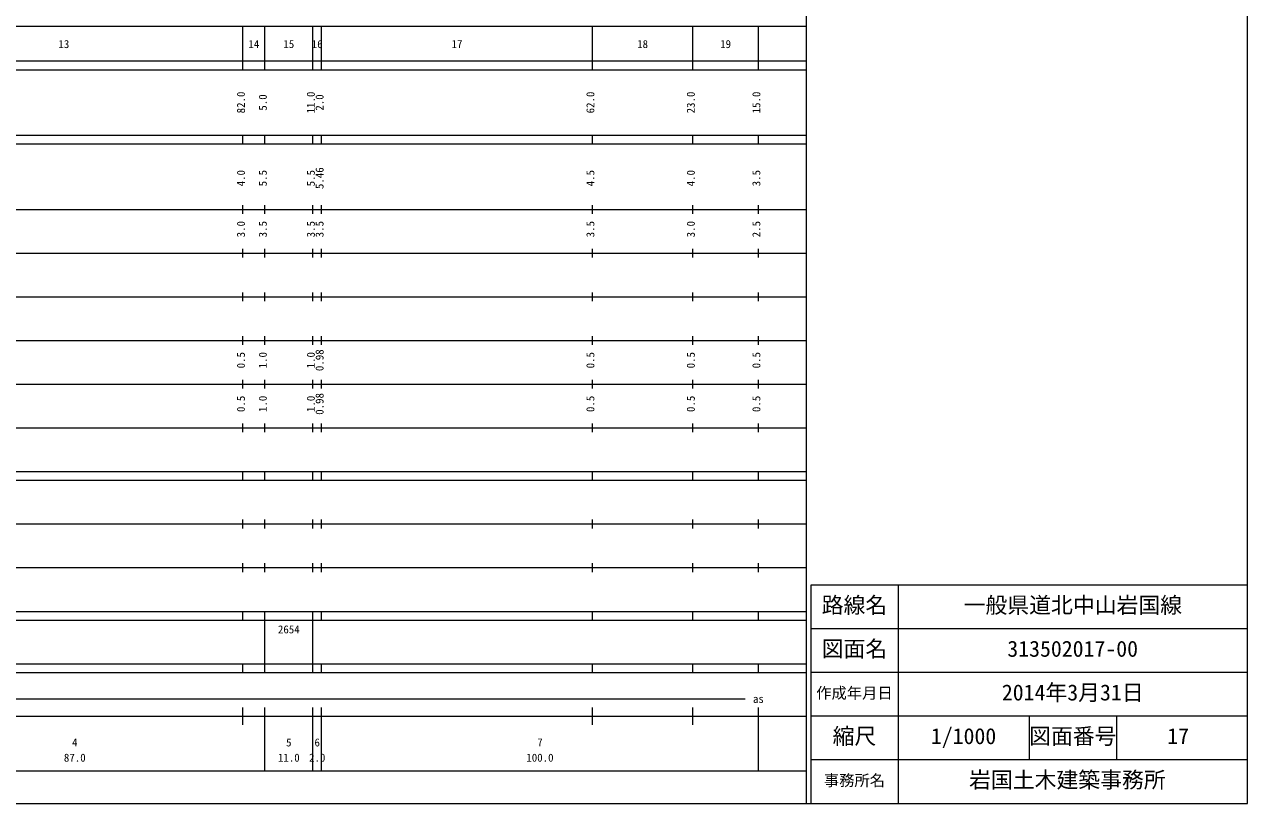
# Model space of a CAD drawing. Units: millimetres on the paper, enlarged 1000 times. Extents: x -625 to 710962, y -625 to 360139.
# Drawn here: x 430934 to 710962, y 139 to 178496 of the extents above; entities that cross this region are included whole.
import ezdxf
from ezdxf.enums import TextEntityAlignment as Align

# ---------------------------------------------------------------- set-up
doc = ezdxf.new("R2010")
doc.units = ezdxf.units.MM
doc.header["$LTSCALE"] = 1000
doc.layers.add('S-SUV', color=7, linetype='Continuous', lineweight=13)
doc.styles.add('ＭＳ ゴシック', font='')
doc.styles.get('ＭＳ ゴシック').set_extended_font_data('MS Gothic')

msp = doc.modelspace()

# ---------------------------------------------------------------- linework, layer by layer
at = {"layer": 'S-SUV'}
for p, q in [((710962, 139), (710962, 360139)), ((609962, 139), (609962, 350139)), ((98962, 178139), (609962, 178139)), ((480962, 168139), (480962, 178139)), ((485962, 168139), (485962, 178139)), ((496962, 168139), (496962, 178139)), ((498962, 168139), (498962, 178139)), ((560962, 168139), (560962, 178139)), ((583962, 168139), (583962, 178139)), ((598962, 168139), (598962, 178139)), ((70962, 170139), (609962, 170139)), ((70962, 168139), (609962, 168139)), ((70962, 153139), (609962, 153139)), ((480962, 151139), (480962, 153139)), ((485962, 151139), (485962, 153139)), ((496962, 151139), (496962, 153139)), ((498962, 151139), (498962, 153139)), ((560962, 151139), (560962, 153139)), ((583962, 151139), (583962, 153139)), ((598962, 151139), (598962, 153139)), ((70962, 151139), (609962, 151139)), ((70962, 136139), (609962, 136139)), ((480962, 135139), (480962, 137139)), ((485962, 135139), (485962, 137139)), ((496962, 135139), (496962, 137139)), ((498962, 135139), (498962, 137139)), ((560962, 135139), (560962, 137139)), ((583962, 135139), (583962, 137139)), ((598962, 135139), (598962, 137139)), ((76962, 126139), (609962, 126139)), ((480962, 125139), (480962, 127139)), ((485962, 125139), (485962, 127139)), ((496962, 125139), (496962, 127139)), ((498962, 125139), (498962, 127139)), ((560962, 125139), (560962, 127139)), ((583962, 125139), (583962, 127139)), ((598962, 125139), (598962, 127139)), ((82962, 116139), (609962, 116139)), ((480962, 115139), (480962, 117139)), ((485962, 115139), (485962, 117139)), ((496962, 115139), (496962, 117139)), ((498962, 115139), (498962, 117139)), ((560962, 115139), (560962, 117139)), ((583962, 115139), (583962, 117139)), ((598962, 115139), (598962, 117139)), ((480962, 105139), (480962, 107139)), ((485962, 105139), (485962, 107139)), ((496962, 105139), (496962, 107139)), ((498962, 105139), (498962, 107139)), ((560962, 105139), (560962, 107139)), ((583962, 105139), (583962, 107139)), ((598962, 105139), (598962, 107139)), ((76962, 106139), (609962, 106139)), ((82962, 96139), (609962, 96139)), ((480962, 95139), (480962, 97139)), ((485962, 95139), (485962, 97139)), ((496962, 95139), (496962, 97139)), ((498962, 95139), (498962, 97139)), ((560962, 95139), (560962, 97139)), ((583962, 95139), (583962, 97139)), ((598962, 95139), (598962, 97139)), ((480962, 85139), (480962, 87139)), ((485962, 85139), (485962, 87139)), ((496962, 85139), (496962, 87139)), ((498962, 85139), (498962, 87139)), ((560962, 85139), (560962, 87139)), ((583962, 85139), (583962, 87139)), ((598962, 85139), (598962, 87139)), ((76962, 86139), (609962, 86139)), ((70962, 76139), (609962, 76139)), ((480962, 74139), (480962, 76139)), ((485962, 74139), (485962, 76139)), ((496962, 74139), (496962, 76139)), ((498962, 74139), (498962, 76139)), ((560962, 74139), (560962, 76139)), ((583962, 74139), (583962, 76139)), ((598962, 74139), (598962, 76139)), ((70962, 74139), (609962, 74139)), ((480962, 63139), (480962, 65139)), ((485962, 63139), (485962, 65139)), ((496962, 63139), (496962, 65139)), ((498962, 63139), (498962, 65139)), ((560962, 63139), (560962, 65139)), ((583962, 63139), (583962, 65139)), ((598962, 63139), (598962, 65139)), ((79962, 64139), (609962, 64139)), ((70962, 54139), (609962, 54139)), ((480962, 53139), (480962, 55139)), ((485962, 53139), (485962, 55139)), ((496962, 53139), (496962, 55139)), ((498962, 53139), (498962, 55139)), ((560962, 53139), (560962, 55139)), ((583962, 53139), (583962, 55139)), ((598962, 53139), (598962, 55139)), ((710962, 50139), (610962, 50139)), ((610962, 50139), (610962, 139)), ((630962, 50139), (630962, 139)), ((70962, 44139), (609962, 44139)), ((70962, 42139), (609962, 42139)), ((480962, 42139), (480962, 44139)), ((485962, 42139), (485962, 44139)), ((485962, 32139), (485962, 42139)), ((496962, 42139), (496962, 44139)), ((496962, 32139), (496962, 42139)), ((498962, 42139), (498962, 44139)), ((560962, 42139), (560962, 44139)), ((583962, 42139), (583962, 44139)), ((598962, 42139), (598962, 44139)), ((710962, 40139), (610962, 40139)), ((70962, 32139), (609962, 32139)), ((480962, 30139), (480962, 32139)), ((485962, 30139), (485962, 32139)), ((496962, 30139), (496962, 32139)), ((498962, 30139), (498962, 32139)), ((560962, 30139), (560962, 32139)), ((583962, 30139), (583962, 32139)), ((598962, 30139), (598962, 32139)), ((70962, 30139), (609962, 30139)), ((710962, 30139), (610962, 30139)), ((101962, 24139), (595962, 24139)), ((70962, 20139), (609962, 20139)), ((480962, 18139), (480962, 22139)), ((485962, 7639), (485962, 22139)), ((496962, 7639), (496962, 22139)), ((498962, 7639), (498962, 22139)), ((560962, 18139), (560962, 22139)), ((583962, 18139), (583962, 22139)), ((598962, 7639), (598962, 22139)), ((710962, 20139), (610962, 20139)), ((660962, 20139), (660962, 10139)), ((680962, 20139), (680962, 10139)), ((710962, 10139), (610962, 10139)), ((98962, 7639), (609962, 7639)), ((70962, 139), (710962, 139))]:
    msp.add_line(p, q, dxfattribs=at)

# ---------------------------------------------------------------- texts
at = {"layer": 'S-SUV', "style": 'ＭＳ ゴシック'}
for s, height, p in [('13', 1833, (438712, 172544)), ('14', 1833, (482212, 172544)), ('15', 1833, (490212, 172544)), ('16', 1833, (496712, 172544)), ('17', 1833, (528712, 172544)), ('18', 1833, (571212, 172544)), ('19', 1833, (590212, 172544)), ('路線名', 3666, (613462, 42639)), ('路線名', 3666, (613462, 42639)), ('一般県道北中山岩国線', 3666, (645962, 42639)), ('2654', 1833, (488962, 38544)), ('図面名', 3666, (613462, 32639)), ('図面名', 3666, (613462, 32639)), ('313502017-00', 3666, (655962, 32639)), ('作成年月日', 2566, (612212, 23389)), ('作成年月日', 2566, (612212, 23389)), ('2014年3月31日', 3666, (654712, 22639)), ('as', 1833, (597712, 22639)), ('縮尺', 3666, (615962, 12639)), ('縮尺', 3666, (615962, 12639)), ('1/1000', 3666, (638462, 12639)), ('図面番号', 3666, (660962, 12639)), ('図面番号', 3666, (660962, 12639)), ('17', 3666, (692587, 12639)), ('4', 1833, (441837, 12662)), ('5', 1833, (490837, 12662)), ('6', 1833, (497337, 12662)), ('7', 1833, (548337, 12662)), ('87.0', 1833, (439962, 9172)), ('11.0', 1833, (488962, 9172)), ('2.0', 1833, (496087, 9172)), ('100.0', 1833, (545837, 9172)), ('事務所名', 2566, (613962, 3389)), ('事務所名', 2566, (613962, 3389)), ('岩国土木建築事務所 ', 3666, (647212, 2639))]:
    msp.add_text(s, height=height, dxfattribs=at).set_placement(p, align=Align.BOTTOM_LEFT)
for s, p in [('82.0', (481962, 158139)), ('11.0', (497962, 158139)), ('62.0', (561962, 158139)), ('23.0', (584962, 158139)), ('15.0', (599962, 158139)), ('5.0', (486962, 158764)), ('2.0', (499962, 158764)), ('5.46', (499962, 140813)), ('4.0', (481962, 141438)), ('5.5', (486962, 141438)), ('5.5', (497962, 141438)), ('4.5', (561962, 141438)), ('4.0', (584962, 141438)), ('3.5', (599962, 141438)), ('3.0', (481962, 129764)), ('3.5', (486962, 129764)), ('3.5', (497962, 129764)), ('3.5', (499962, 129764)), ('3.5', (561962, 129764)), ('3.0', (584962, 129764)), ('2.5', (599962, 129764)), ('0.98', (499962, 99139)), ('0.5', (481962, 99764)), ('1.0', (486962, 99764)), ('1.0', (497962, 99764)), ('0.5', (561962, 99764)), ('0.5', (584962, 99764)), ('0.5', (599962, 99764)), ('0.5', (481962, 89764)), ('1.0', (486962, 89764)), ('1.0', (497962, 89764)), ('0.98', (499962, 89139)), ('0.5', (561962, 89764)), ('0.5', (584962, 89764)), ('0.5', (599962, 89764))]:
    msp.add_text(s, height=1833, rotation=90, dxfattribs=at).set_placement(p, align=Align.BOTTOM_LEFT)

doc.saveas('drawing.dxf')
